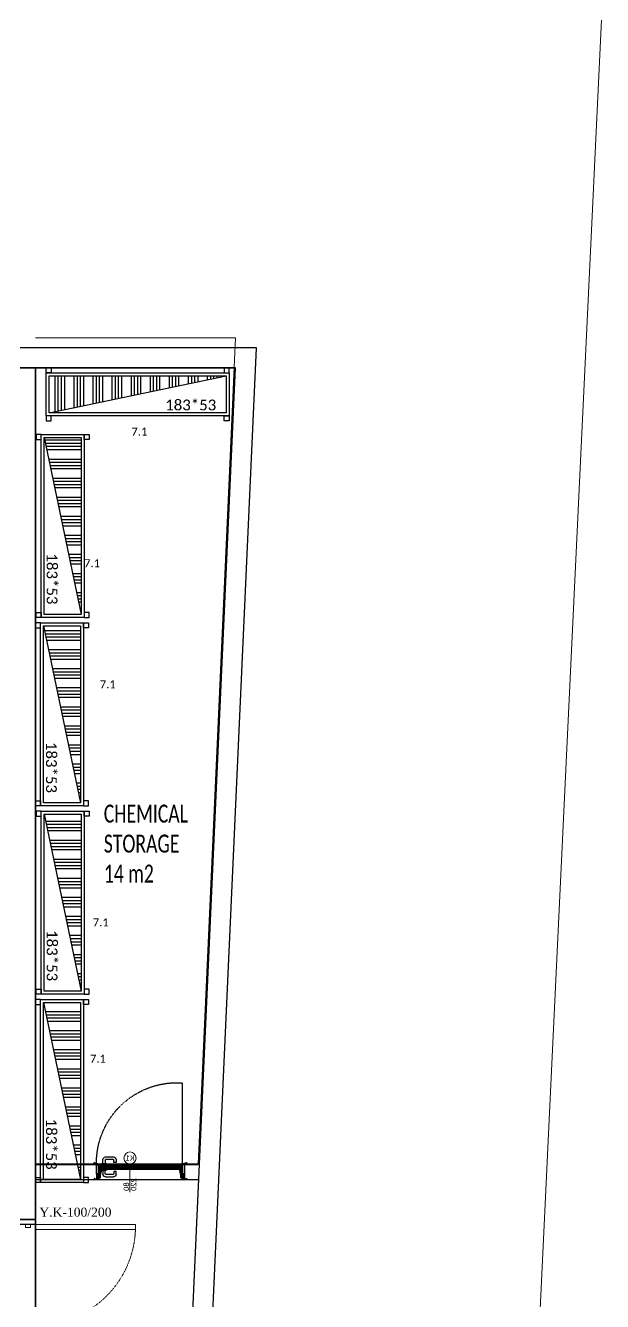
# Model space of a CAD drawing. Header units: millimetres. Extents: x -10496 to -5455, y -188 to 7293.
# Drawn here: x -6032 to -5455, y 4817 to 6093 of the extents above; entities that cross this region are included whole.
import ezdxf

# ---------------------------------------------------------------- set-up
doc = ezdxf.new("R2010")
doc.units = ezdxf.units.MM
for name, pattern in [('HIDDEN2', [4.7625, 3.175, -1.5875]), ('kapı detayları$0$new block$0$DOT', [0.25, 0, -0.25]), ('kapı detayları$0$new block$0$HIDDEN2', [0.1875, 0.125, -0.0625])]:
    doc.linetypes.add(name, pattern=pattern)
for name, color, linetype, lineweight in [('00 DUVAR', 32, 'Continuous', 35), ('00 KAPI YAZISI', 48, 'Continuous', 18), ('00 KORDİNAT', 31, 'Continuous', 13), ('00 TEFRİŞ', 252, 'Continuous', 13), ('alan_net', 30, 'Continuous', 0), ('GJC_duvar', 10, 'Continuous', 30), ('GJC_ölçüler', 253, 'Continuous', 5), ('kapı_kanadı', 40, 'Continuous', 20), ('kapı_kasa', 30, 'Continuous', 25), ('YAZI', 10, 'Continuous', 0), ('Yazı', 1, 'Continuous', 18)]:
    doc.layers.add(name, color=color, linetype=linetype, lineweight=lineweight)
for name, color, linetype in [('GJC ALAN', 2, 'Continuous'), ('kapı detayları$0$new block$0$AARCH-elev2', 9, 'Continuous'), ('kapı detayları$0$new block$0$AARCH-elev3', 8, 'Continuous'), ('kapı detayları$0$new block$0$AARCH-frame', 43, 'Continuous'), ('kapı detayları$0$new block$0$AARCH-hatch', 137, 'Continuous'), ('kapı detayları$0$new block$0$AARCH-mat_metal', 122, 'Continuous'), ('kapı detayları$0$new block$0$AARCH-mat_mortar', 145, 'Continuous'), ('kapı detayları$0$new block$0$AARCH-mat_timber', 44, 'Continuous'), ('kapı detayları$0$new block$0$AARCH-trace_down', 8, 'kapı detayları$0$new block$0$HIDDEN2'), ('kapı detayları$0$new block$0$AARCH-wall', 4, 'Continuous'), ('Kıtc-006 Yazı 001', 1, 'Continuous'), ('Kıtc-008 Rakam', 1, 'Continuous'), ('Kıtc-041 İstif Rafı', 7, 'Continuous')]:
    doc.layers.add(name, color=color, linetype=linetype)
doc.styles.add('RomanS', font='times.ttf')
doc.styles.get("Standard").update_dxf_attribs({"font": 'calibri.ttf', "height": 15})
doc.styles.add('Ölçü50', font='calibri.ttf', dxfattribs={"width": 0.7})

# ---------------------------------------------------------------- blocks, each defined once
blk = doc.blocks.new('kapı detayları$0$new block$0$single 201')
at = {"layer": 'kapı detayları$0$new block$0$AARCH-hatch'}
h = blk.add_hatch(dxfattribs=at)
h.set_pattern_fill('ANSI31', color=256, angle=180, style=0)
h.set_pattern_definition([(225, (38163.78836, 5178.61939), (0.08838834765, -0.08838834765), [])])
h.paths.add_polyline_path([(2.8, -3), (10.8, -3), (10.8, 0.5), (2.8, 0.5)])
h = blk.add_hatch(dxfattribs=at)
h.set_pattern_fill('ANSI31', color=256, angle=180, style=0)
h.set_pattern_definition([(225, (38084.57288, 5178.61939), (0.08838834765, -0.08838834765), [])])
h.paths.add_polyline_path([(85.3, -3), (77.3, -3), (77.3, 0.5), (85.3, 0.5)])
at = {"layer": 'kapı detayları$0$new block$0$AARCH-elev2', "ltscale": 0.1}
for p, q in [((68.3, 6), (68.3, 3.2)), ((68.3, 3.2), (70.6, 3.2)), ((70.6, 3.2), (70.6, 5.6)), ((78.9, 8.7), (71, 8.7)), ((71.4, 6.3), (78.6, 6.3)), ((78, 1.7), (78, 1.2)), ((82.6, 2.1), (78.4, 2.1)), ((79.4, 5.6), (79.4, 2.1)), ((81.6, 2.1), (81.6, 6)), ((83, 1.2), (83, 1.7)), ((68.3, -8.5), (68.3, -5.7)), ((68.3, -5.7), (70.6, -5.7)), ((70.6, -5.7), (70.6, -8.1)), ((78.9, -11.2), (71, -11.2)), ((71.4, -8.8), (78.6, -8.8)), ((78, -4.2), (78, -3.6)), ((82.6, -4.6), (78.4, -4.6)), ((79.4, -8.1), (79.4, -4.6)), ((81.6, -4.6), (81.6, -8.5))]:
    blk.add_line(p, q, dxfattribs=at)
for centre, radius, start, end in [((71, 6), 2.7, 90.0239, 180), ((71.4, 5.6), 0.773, 90, 180), ((78.4, 1.7), 0.386, 90, 180), ((78.6, 5.6), 0.773, 0, 90), ((78.9, 6), 2.7, 0, 90.0239), ((82.6, 1.7), 0.386, 0, 90), ((71, -8.5), 2.7, 180, 269.9761), ((71.4, -8.1), 0.773, 180, 270), ((78.4, -4.2), 0.386, 180, 270), ((78.6, -8.1), 0.773, 270, 0), ((78.9, -8.5), 2.7, 269.9761, 0), ((82.6, -4.2), 0.386, 270, 0)]:
    blk.add_arc(centre, radius, start, end, dxfattribs=at)
at = {"layer": 'kapı detayları$0$new block$0$AARCH-elev3', "color": 254}
for points, const_width in [([(1.4, -8.3), (1.4, -12.7)], 2), ([(2.9, -4.6), (2.9, -11.1)], 1), ([(85.2, -4.6), (85.2, -11.1)], 1), ([(86.7, -8.3), (86.7, -12.7)], 2)]:
    blk.add_lwpolyline(points, dxfattribs=dict(at, const_width=const_width))
at = {"layer": 'kapı detayları$0$new block$0$AARCH-hatch', "linetype": 'kapı detayları$0$new block$0$DOT', "const_width": 3}
blk.add_lwpolyline([(10.8, -1.3), (77.3, -1.3)], dxfattribs=at)
at = {"layer": 'kapı detayları$0$new block$0$AARCH-mat_metal'}
for p, q in [((-2.5, 2.3), (-2.5, 2.6)), ((-2.4, 2.6), (-2.4, 2.3)), ((-2.4, 2.3), (-2.2, 2.3)), ((-2.2, 2.2), (-2.4, 2.2)), ((-2.2, 2.9), (-1.5, 2.9)), ((-1.6, 2.8), (-2.2, 2.8)), ((-2.2, 2.3), (-2.2, 2.2)), ((-1.8, 2.2), (-1.8, 2.3)), ((-1.8, 2.3), (-1.6, 2.3)), ((-1.6, 2.2), (-1.8, 2.2)), ((-1.6, 2.3), (-1.6, 2.8)), ((-1.5, 2.8), (-1.5, 2.3)), ((0, -8.2), (0, 0.7)), ((0.1, 0.8), (1.4, 0.8)), ((0.1, 0.7), (2.2, 0.7)), ((0.1, 0.7), (0.1, -8.2)), ((1.3, 1.4), (3.1, 1.4)), ((1.5, 0.9), (1.5, 1.6)), ((1.6, 1.6), (1.6, 0.9)), ((1.7, 0.8), (2.4, 0.8)), ((2.2, 0.7), (2.2, 2.6)), ((2.2, -8.2), (2.2, 0.7)), ((2.4, 0.8), (2.4, -3.7)), ((86.3, 0.8), (85.6, 0.8)), ((85.6, 0.8), (85.6, -3.7)), ((87.8, 0.7), (85.8, 0.7)), ((85.8, -8.2), (85.8, 0.7)), ((86.4, 1.6), (86.4, 0.9)), ((86.5, 0.9), (86.5, 1.6)), ((87.8, 0.8), (86.6, 0.8)), ((87.9, 0.7), (87.9, -8.2)), ((88, -8.2), (88, 0.7)), ((90.2, 2.9), (89.5, 2.9)), ((89.5, 2.8), (89.5, 2.3)), ((89.6, 2.8), (90.2, 2.8)), ((89.6, 2.3), (89.6, 2.8)), ((89.8, 2.3), (89.6, 2.3)), ((89.6, 2.2), (89.8, 2.2)), ((89.8, 2.2), (89.8, 2.3)), ((90.4, 2.3), (90.2, 2.3)), ((90.2, 2.3), (90.2, 2.2)), ((90.2, 2.2), (90.4, 2.2)), ((90.4, 2.6), (90.4, 2.3)), ((90.5, 2.3), (90.5, 2.6)), ((0.1, -8.2), (2.2, -8.2)), ((2.2, -8.3), (0.1, -8.3)), ((3.4, -4), (2.4, -4)), ((2.4, -4), (2.4, -4.4)), ((3.4, -4.4), (2.4, -4.4)), ((2.4, -4.6), (2.4, -8.2)), ((2.4, -4.6), (3.5, -4.6)), ((2.4, -11.1), (2.4, -12.7)), ((2.6, -11.1), (2.4, -11.1)), ((2.5, -11.5), (2.5, -11.3)), ((2.5, -11.3), (2.6, -11.3)), ((2.5, -11.5), (2.5, -11.4)), ((3.7, -11.5), (2.5, -11.5)), ((2.5, -11.6), (3.7, -11.6)), ((2.5, -12.6), (2.5, -11.6)), ((2.6, -3.8), (4.2, -3.8)), ((2.6, -11.3), (2.6, -11.1)), ((3.4, -4), (3.4, -4.4)), ((3.9, -4), (3.5, -4)), ((3.5, -4.6), (3.5, -4)), ((3.8, -4.1), (3.6, -4.1)), ((3.6, -4.1), (3.6, -4.2)), ((3.6, -4.2), (3.7, -4.2)), ((3.7, -4.2), (3.7, -11.5)), ((3.7, -11.6), (3.7, -11.8)), ((3.8, -11.8), (3.8, -4.1)), ((3.9, -4.4), (3.9, -4)), ((3.9, -8.2), (4.7, -4.8)), ((4.2, -4), (4, -4)), ((4, -4), (4, -4.4)), ((4, -4.4), (4.8, -4.4)), ((4.6, -4.6), (4, -4.6)), ((4.9, -4.6), (4, -8.3)), ((4.2, -3.8), (4.2, -4)), ((4.6, -4), (4.6, -3.8)), ((4.6, -3.8), (4.9, -3.8)), ((4.8, -4), (4.6, -4)), ((4.8, -4.4), (4.8, -4)), ((4.9, -3.9), (4.9, -4.5)), ((83, -3.6), (83, -4.2)), ((83.4, -3.8), (83.1, -3.8)), ((83.1, -3.9), (83.1, -4.5)), ((83.1, -4.6), (84, -8.3)), ((83.2, -4), (83.4, -4)), ((83.2, -4.4), (83.2, -4)), ((84, -4.4), (83.2, -4.4)), ((84.1, -8.2), (83.3, -4.8)), ((83.4, -4), (83.4, -3.8)), ((83.4, -4.6), (84, -4.6)), ((83.8, -3.8), (83.8, -4)), ((85.4, -3.8), (83.8, -3.8)), ((83.8, -4), (84, -4)), ((84, -4), (84, -4.4)), ((84.1, -4.4), (84.1, -4)), ((84.1, -4), (84.5, -4)), ((84.2, -11.8), (84.2, -4.1)), ((84.2, -4.1), (84.4, -4.1)), ((84.4, -4.2), (84.3, -4.2)), ((84.3, -4.2), (84.3, -11.5)), ((84.3, -11.5), (85.5, -11.5)), ((85.5, -11.6), (84.3, -11.6)), ((84.3, -11.6), (84.3, -11.8)), ((84.4, -4.1), (84.4, -4.2)), ((84.5, -4.6), (84.5, -4)), ((85.6, -4.6), (84.5, -4.6)), ((84.6, -4), (85.6, -4)), ((84.6, -4), (84.6, -4.4)), ((84.6, -4.4), (85.6, -4.4)), ((85.4, -11.3), (85.4, -11.1)), ((85.4, -11.1), (85.6, -11.1)), ((85.5, -11.3), (85.4, -11.3)), ((85.5, -11.5), (85.5, -11.3)), ((85.5, -11.5), (85.5, -11.4)), ((85.5, -12.6), (85.5, -11.6)), ((85.6, -4), (85.6, -4.4)), ((85.6, -4.6), (85.6, -8.2)), ((85.6, -11.1), (85.6, -12.7)), ((87.9, -8.2), (85.8, -8.2)), ((85.8, -8.3), (87.8, -8.3)), ((-2.5, -13.3), (-2.5, -13.5)), ((-2.2, -13.2), (-2.4, -13.2)), ((-2.4, -13.5), (-2.4, -13.3)), ((-2.4, -13.3), (-2.2, -13.3)), ((-2.2, -13.3), (-2.2, -13.2)), ((-1.6, -13.7), (-2.2, -13.7)), ((-2.2, -13.9), (-1.5, -13.9)), ((-1.6, -13.2), (-1.8, -13.2)), ((-1.8, -13.2), (-1.8, -13.3)), ((-1.8, -13.3), (-1.6, -13.3)), ((-1.6, -13.3), (-1.6, -13.7)), ((-1.5, -13.7), (-1.5, -13.3)), ((89.5, -13.7), (89.5, -13.3)), ((90.2, -13.9), (89.5, -13.9)), ((89.6, -13.2), (89.8, -13.2)), ((89.6, -13.3), (89.6, -13.7)), ((89.8, -13.3), (89.6, -13.3)), ((89.6, -13.7), (90.2, -13.7)), ((89.8, -13.2), (89.8, -13.3)), ((90.2, -13.3), (90.2, -13.2)), ((90.2, -13.2), (90.4, -13.2)), ((90.4, -13.3), (90.2, -13.3)), ((90.4, -13.5), (90.4, -13.3)), ((90.5, -13.3), (90.5, -13.5))]:
    blk.add_line(p, q, dxfattribs=at)
blk.add_circle((2.2, 1.4), 0.565, dxfattribs=at)
for centre, radius, start, end in [((-2.2, 2.6), 0.31, 89.9991, 179.9991), ((-2.4, 2.3), 0.1, 179.9991, 269.9991), ((-2.2, 2.6), 0.19, 89.9991, 179.9991), ((-2.5, -6.3), 9.24, 65.5667, 84.0818), ((-1.6, 2.3), 0.1, 269.9991, 359.9991), ((-2.5, -6.3), 9.12, 65.1507, 83.4746), ((0.1, 0.7), 0.15, 89.9991, 179.9991), ((1.1, 1.6), 0.5, 359.9991, 71.5148), ((1.1, 1.6), 0.36, 359.9991, 64.0918), ((1.4, 0.9), 0.08, 269.9991, 359.9991), ((1.7, 0.9), 0.08, 179.9991, 269.9991), ((86.3, 0.9), 0.08, 270.0009, 0.0009), ((86.9, 1.6), 0.5, 108.4852, 180.0009), ((86.9, 1.6), 0.36, 115.9082, 180.0009), ((86.6, 0.9), 0.08, 180.0009, 270.0009), ((90.5, -6.3), 9.24, 95.9182, 114.4333), ((90.5, -6.3), 9.12, 96.5254, 114.8493), ((87.8, 0.7), 0.15, 0.0009, 90.0009), ((89.6, 2.3), 0.1, 180.0009, 270.0009), ((90.2, 2.6), 0.31, 0.0009, 90.0009), ((90.2, 2.6), 0.19, 0.0009, 90.0009), ((90.4, 2.3), 0.1, 270.0009, 0.0009), ((-1.5, -5), 8.87, 270.376, 305.395), ((-1.7, -5), 8.74, 271.2734, 297.6204), ((0.1, -8.2), 0.15, 179.9991, 269.9991), ((2.2, -8.2), 0.15, 269.9991, 359.9991), ((2.6, -3.7), 0.15, 179.9991, 269.9991), ((2.3, -12.7), 0.0527, 293.5841, 359.9991), ((2.6, -12.6), 0.0527, 179.9991, 295.421), ((-1, -5), 8.47, 295.421, 302.1386), ((3.3, -11.8), 0.36, 291.998, 359.9991), ((3.3, -11.8), 0.5, 302.5568, 359.9991), ((3.9, -8.3), 0.0711, 166.5475, 346.5475), ((4, -4.4), 0.15, 179.9991, 269.9991), ((4.6, -4.7), 0.15, 346.5475, 89.9991), ((4.9, -3.9), 0.07, 359.9991, 89.9991), ((4.6, -4.5), 0.3, 341.7626, 359.9991), ((83.1, -3.9), 0.07, 90.0009, 180.0009), ((83.4, -4.5), 0.3, 180.0009, 198.2374), ((83.4, -4.7), 0.15, 90.0009, 193.4525), ((84, -4.4), 0.15, 270.0009, 0.0009), ((84.1, -8.3), 0.0711, 193.4525, 13.4525), ((84.7, -11.8), 0.5, 180.0009, 237.4432), ((84.7, -11.8), 0.36, 180.0009, 248.002), ((89.5, -5), 8.87, 234.605, 269.624), ((89, -5), 8.47, 237.8614, 244.579), ((85.4, -3.7), 0.15, 270.0009, 0.0009), ((85.4, -12.6), 0.0527, 244.579, 0.0009), ((85.8, -8.2), 0.15, 180.0009, 270.0009), ((85.7, -12.7), 0.0527, 180.0009, 246.4159), ((89.7, -5), 8.74, 242.3796, 268.7266), ((87.8, -8.2), 0.15, 270.0009, 0.0009), ((-2.4, -13.3), 0.1, 89.9991, 179.9991), ((-2.2, -13.5), 0.31, 179.9991, 269.9991), ((-2.2, -13.5), 0.19, 179.9991, 269.9991), ((-1.6, -13.3), 0.1, 359.9991, 89.9991), ((89.6, -13.3), 0.1, 90.0009, 180.0009), ((90.2, -13.5), 0.19, 270.0009, 0.0009), ((90.2, -13.5), 0.31, 270.0009, 0.0009), ((90.4, -13.3), 0.1, 0.0009, 90.0009)]:
    blk.add_arc(centre, radius, start, end, dxfattribs=at)
for centre, major_axis in [((-2, 2.2), (0.241, 0)), ((83.6, -3.8), (-0.241, 0)), ((90, -13.1), (-0.241, 0))]:
    blk.add_ellipse(centre, major_axis=major_axis, ratio=0.764258, start_param=3.141593, end_param=9.424778, dxfattribs=at)
at = {"layer": 'kapı detayları$0$new block$0$AARCH-mat_metal', "extrusion": (0, 0, -1)}
for centre, major_axis in [((90, 2.2), (-0.241, 0)), ((4.4, -3.8), (0.241, 0)), ((-2, -13.1), (0.241, 0))]:
    blk.add_ellipse(centre, major_axis=major_axis, ratio=0.764258, start_param=3.141593, end_param=9.424778, dxfattribs=at)
at = {"layer": 'kapı detayları$0$new block$0$AARCH-mat_mortar', "linetype": 'Continuous'}
for p, q in [((0, 2), (0, 0)), ((88, 2), (88, 0)), ((0, -11), (0, -13)), ((88, -11), (88, -13))]:
    blk.add_line(p, q, dxfattribs=at)
at = {"layer": 'kapı detayları$0$new block$0$AARCH-mat_timber'}
blk.add_line((2.7, 1.1), (2.7, -3.5), dxfattribs=at)
blk.add_lwpolyline([(2.7, 1.1), (85.3, 1.1, -0.392634), (85.4, 1), (85.4, -3.5, -0.414214), (85.3, -3.6), (2.8, -3.6)], format="xyb", dxfattribs=at)
blk.add_lwpolyline([(85.3, -3), (2.8, -3), (2.8, -3.5), (85.3, -3.5), (85.3, 1), (2.8, 1), (2.8, 0.5), (85.3, 0.5)], dxfattribs=at)
for points in [[(2.8, 0.5), (10.8, 0.5), (10.8, -3), (2.8, -3)], [(85.3, 0.5), (77.3, 0.5), (77.3, -3), (85.3, -3)]]:
    blk.add_lwpolyline(points, close=True, dxfattribs=at)
blk.add_arc((2.8, -3.5), 0.1, 180, 270, dxfattribs=at)
at = {"layer": 'kapı detayları$0$new block$0$AARCH-trace_down'}
blk.add_lwpolyline([(88, 0, 0.442165), (2.2, 82.8), (2.2, 1.4)], format="xyb", dxfattribs=at)
at = {"layer": 'kapı detayları$0$new block$0$AARCH-wall'}
for p, q in [((0, 0), (0, -11)), ((88, 0), (88, -11))]:
    blk.add_line(p, q, dxfattribs=at)
at = {"layer": 'YAZI'}
blk.add_circle((54.5, 7.6), 6.06, dxfattribs=at)
at = {"layer": 'Yazı'}
blk.add_line((54.5, -26.4), (54.5, 1.6), dxfattribs=at)
at = {"layer": 'Yazı', "ltscale": 7}
blk.add_text('K1', height=5.4, dxfattribs=at).set_placement((50.2, 5))
at = {"layer": 'Yazı'}
for s, p in [('220', (48.2, -12.4)), ('80', (55.5, -16.7))]:
    blk.add_text(s, height=5.4, rotation=270, dxfattribs=at).set_placement(p)
blk = doc.blocks.new('rölöveteyit')
at = {"layer": '00 KORDİNAT'}
blk.add_lwpolyline([(33646.7, -25609.7), (33360.5, -31628.6), (31791.4, -31667.6), (31765.6, -29875.7), (30269, -29875.7), (30318.3, -30860.3), (28946.3, -30950.6), (28889.3, -29876.8), (28605.5, -24467.7), (29654.9, -24436.6), (33646.7, -25609.7)], dxfattribs=at)
at = {"layer": 'alan_net'}
blk.add_lwpolyline([(33079.8, -25979.2), (33279.3, -25979.2), (33127, -29349.7), (32967, -29349.7), (32967, -26999.7), (33079.8, -26999.7)], close=True, dxfattribs=at)
at = {"layer": 'GJC_duvar'}
blk.add_line((33079.8, -26999.7), (33079.8, -25979.2), dxfattribs=at)
for points in [[(32967, -29375.7), (33146.2, -29375.7), (33300.7, -25959.2), (33018.2, -25959.2)], [(32967, -29355.7), (33127, -29355.7), (33279.8, -25979.2), (33079.8, -25979.2)]]:
    blk.add_lwpolyline(points, dxfattribs=at)
blk = doc.blocks.new('A$C2BEB2EE3')
at = {"layer": 'Kıtc-041 İstif Rafı'}
h = blk.add_hatch(dxfattribs=at)
h.set_pattern_fill('ANSI34', color=254, angle=45)
h.set_pattern_definition([(90, (8380.205, 6035.05), (-19.05, 4e-15), []), (90, (8383.38, 6038.225), (-19.05, 4e-15), []), (90, (8386.555, 6041.4), (-19.05, 4e-15), []), (90, (8389.73, 6044.575), (-19.05, 4e-15), [])])
h.paths.add_polyline_path([(3, 45), (3, 8), (180, 45)])
blk.add_line((3, 8), (180, 45), dxfattribs=at)
for points in [[(5, 53), (5, 48), (0, 48), (0, 53)], [(178, 53), (178, 48), (183, 48), (183, 53)], [(0, 5), (0, 48), (183, 48), (183, 5)], [(3, 8), (3, 45), (180, 45), (180, 8)], [(5, 0), (5, 5), (0, 5), (0, 0)], [(178, 0), (178, 5), (183, 5), (183, 0)]]:
    blk.add_lwpolyline(points, close=True, dxfattribs=at)
blk.add_text('183*53', height=10.8, dxfattribs=at).set_placement((119, 10.5))
blk = doc.blocks.new('new ytong')
at = {"layer": '00 TEFRİŞ', "color": 8}
blk.add_line((-17630.6, 4985.6), (-17630.6, 6012), dxfattribs=at)
for points in [[(-17630.6, 5215.7), (-17468, 5216), (-17430.6, 6042), (-17630.6, 6042)], [(-17431, 6012), (-17583.3, 2635.6), (-17743.3, 2635.6), (-17743.3, 4985.6), (-17630.6, 4985.6), (-17630.6, 6012)]]:
    blk.add_lwpolyline(points, dxfattribs=at)
at = {"layer": 'GJC_duvar'}
blk.add_lwpolyline([(-17650.6, 4985.6), (-17650.6, 6012), (-17630.6, 6012), (-17630.6, 4985.6)], close=True, dxfattribs=at)
for points in [[(-17630.6, 5215.7), (-17468, 5215.7)], [(-17630.6, 5200.7), (-17468, 5200.7)]]:
    blk.add_lwpolyline(points, dxfattribs=at)
blk = doc.blocks.new('100 200')
at = {"layer": '00 DUVAR'}
for p, q in [((-9576, 4788.3), (-9596, 4788.3)), ((-9576, 4678.3), (-9596, 4678.3))]:
    blk.add_line(p, q, dxfattribs=at)
at = {"layer": '00 KORDİNAT', "color": 60, "linetype": 'HIDDEN2', "lineweight": 13, "ltscale": 0.025}
blk.add_arc((-9574.3, 4781.6), 98.3, 268.9919, 1.0081, dxfattribs=at)
at = {"layer": 'kapı_kanadı', "color": 40, "linetype": 'Continuous', "lineweight": 20}
for points in [[(-9586, 4783.3), (-9586, 4780.3), (-9581, 4780.3), (-9581, 4783.3)], [(-9576, 4783.3), (-9576, 4778.3), (-9476, 4778.3), (-9476, 4783.3)], [(-9586, 4683.3), (-9586, 4686.3), (-9581, 4686.3), (-9581, 4683.3)]]:
    blk.add_lwpolyline(points, close=True, dxfattribs=at)
at = {"layer": 'kapı_kasa', "color": 30, "linetype": 'Continuous', "lineweight": 25}
for points in [[(-9596, 4783.3), (-9596, 4788.3), (-9576, 4788.3), (-9576, 4783.3)], [(-9596, 4683.3), (-9596, 4678.3), (-9576, 4678.3), (-9576, 4683.3)]]:
    blk.add_lwpolyline(points, close=True, dxfattribs=at)
at = {"layer": '00 KAPI YAZISI', "color": 0, "style": 'RomanS'}
blk.add_text('Y.K-100/200', height=9, dxfattribs=at).set_placement((-9572.1, 4791.3))

msp = doc.modelspace()

# ---------------------------------------------------------------- linework, layer by layer
at = {"layer": '00 KORDİNAT'}
msp.add_lwpolyline([(-5455.2, 6120.2), (-5741.5, 101.4), (-7310.5, 62.4), (-7336.4, 1854.3), (-8832.9, 1854.3), (-8783.6, 869.7), (-10155.6, 779.4), (-10212.6, 1853.1), (-10496.4, 7262.2), (-9447, 7293.3), (-5455.2, 6120.2)], dxfattribs=at)
at = {"layer": 'GJC_duvar'}
msp.add_line((-6022.2, 4724.3), (-6022.2, 5750.7), dxfattribs=at)
for points in [[(-6134.9, 2354.3), (-5955.8, 2354.3), (-5801.2, 5770.7), (-6022.2, 5770.7)], [(-6134.9, 2374.3), (-5974.9, 2374.3), (-5822.2, 5750.7), (-6042.2, 5750.7)]]:
    msp.add_lwpolyline(points, dxfattribs=at)

# ---------------------------------------------------------------- block references
at = {"layer": 'kapı detayları$0$new block$0$AARCH-frame', "xscale": -1}
msp.add_blockref('kapı detayları$0$new block$0$single 201', (-5873.2, 4953.1), dxfattribs=at)

# ---------------------------------------------------------------- next in the draw order: block references
at = {"layer": 'GJC_ölçüler'}
msp.add_blockref('rölöveteyit', (-39101.9, 31730), dxfattribs=at)

# ---------------------------------------------------------------- next in the draw order: block references
at = {"layer": 'Kıtc-041 İstif Rafı'}
msp.add_blockref('A$C2BEB2EE3', (-6011.5, 5697.8), dxfattribs=at)
at = {"layer": 'Kıtc-041 İstif Rafı', "rotation": 270}
for p in [(-6021.5, 5684.3), (-6022.2, 5495.8), (-6021.5, 5307.6), (-6022.2, 5119.1)]:
    msp.add_blockref('A$C2BEB2EE3', p, dxfattribs=at)

# ---------------------------------------------------------------- next in the draw order: texts
at = {"layer": 'Kıtc-006 Yazı 001', "lineweight": 0, "insert": (-5953.9, 5314.1), "char_height": 18, "attachment_point": 1, "rotation": 0.0406, "style": 'Ölçü50'}
msp.add_mtext_dynamic_manual_height_columns('{\\fCalibri Light|b0|i0|c162|p34;CHEMICAL \\PSTORAGE\\P14 m2}', width=222.091, gutter_width=0.0788, heights=[154.6], dxfattribs=at)
at = {"layer": 'Kıtc-008 Rakam', "color": 1}
for p in [(-5926.2, 5683.1), (-5973.5, 5551.5), (-5957.8, 5430.4), (-5964.8, 5192.4), (-5967.6, 5056.1)]:
    msp.add_text('7.1', height=8, dxfattribs=at).set_placement(p)

# ---------------------------------------------------------------- next in the draw order: block references
at = {"layer": 'GJC_duvar', "color": 41, "true_color": 0xf4ee51}
msp.add_blockref('new ytong', (11608.5, -261.3), dxfattribs=at)

# ---------------------------------------------------------------- next in the draw order: linework, layer by layer
at = {"layer": 'GJC ALAN', "color": 40, "lineweight": 30, "true_color": 0xf8d731}
msp.add_lwpolyline([(-6022.2, 5750.7), (-5823.5, 5750.7), (-5859.5, 4954.7), (-6022.2, 4954.7)], close=True, dxfattribs=at)

# ---------------------------------------------------------------- next in the draw order: block references
at = {"layer": 'GJC_duvar', "color": 41, "true_color": 0xf4ee51}
msp.add_blockref('100 200', (3553.8, 110.8), dxfattribs=at)

doc.saveas('drawing.dxf')
